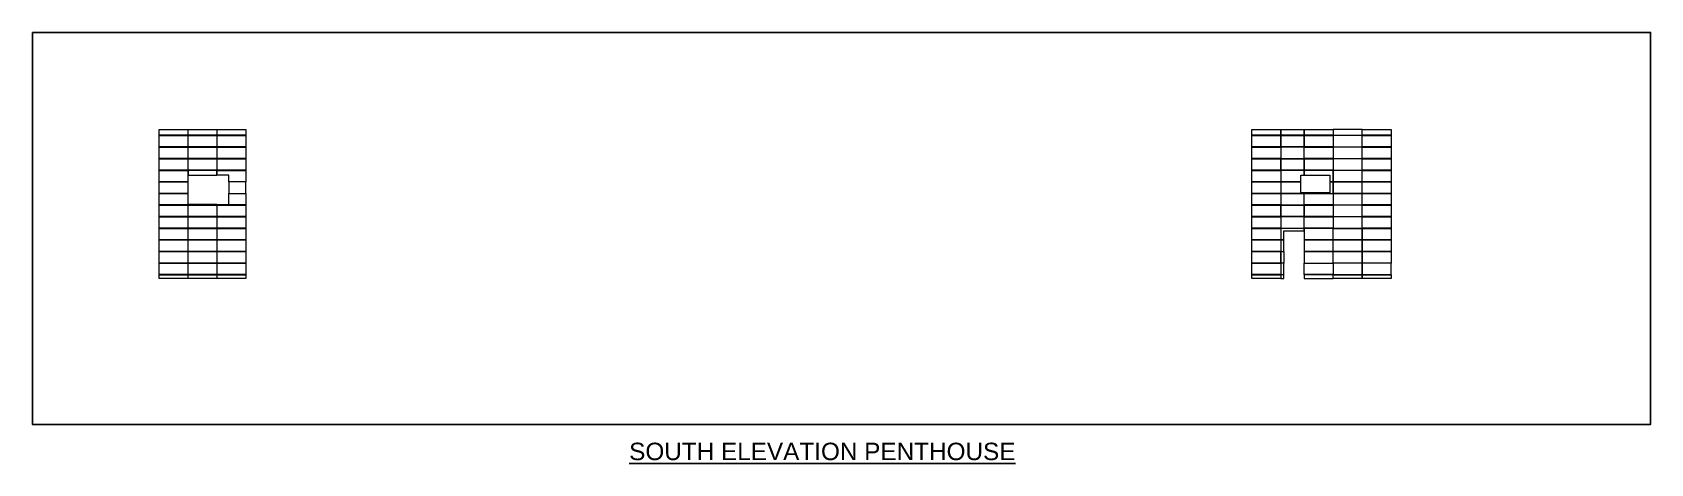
# Model space of a CAD drawing. Header units: inches. Extents: x 0 to 3347, y 4 to 896.
import ezdxf

# ---------------------------------------------------------------- set-up
doc = ezdxf.new("R2010")
doc.units = ezdxf.units.IN
doc.header["$MEASUREMENT"] = 0
doc.layers.add('!Terracotta', color=31, linetype='Continuous', lineweight=20)
doc.styles.add('Arial', font='arial.ttf', dxfattribs={"height": 12})

# ---------------------------------------------------------------- blocks, each defined once
blk = doc.blocks.new('SOUTH_ELEVATION_PENTHOUSE')
at = {"layer": '!Terracotta'}
for points in [[(0, 307.8), (59.8, 307.8), (59.8, 296), (0, 296)], [(60.2, 307.8), (119.8, 307.8), (119.8, 296), (60.2, 296)], [(120.2, 307.8), (179.8, 307.8), (179.8, 296), (120.2, 296)], [(2260.7, 307.8), (2320.5, 307.8), (2320.5, 296), (2260.7, 296)], [(2320.5, 307.8), (2368.6, 307.8), (2368.6, 296), (2320.5, 296)], [(2368.9, 307.8), (2428.6, 307.8), (2428.6, 296), (2368.9, 296)], [(2488.6, 307.8), (2428.9, 307.8), (2428.9, 296), (2488.6, 296)], [(2488.9, 307.8), (2548.7, 307.8), (2548.7, 296), (2488.9, 296)], [(0, 295.6), (59.8, 295.6), (59.8, 272), (0, 272)], [(0, 271.6), (59.8, 271.6), (59.8, 248), (0, 248)], [(60.2, 295.6), (119.8, 295.6), (119.8, 272), (60.2, 272)], [(60.2, 271.6), (119.8, 271.6), (119.8, 248), (60.2, 248)], [(120.2, 295.6), (179.8, 295.6), (179.8, 272), (120.2, 272)], [(120.2, 271.6), (179.8, 271.6), (179.8, 248), (120.2, 248)], [(2260.7, 295.6), (2320.5, 295.6), (2320.5, 272), (2260.7, 272)], [(2260.7, 271.6), (2320.5, 271.6), (2320.5, 248), (2260.7, 248)], [(2320.5, 295.6), (2368.6, 295.6), (2368.6, 272), (2320.5, 272)], [(2320.5, 248), (2368.6, 248), (2368.6, 271.6), (2320.5, 271.6)], [(2368.9, 295.6), (2428.6, 295.6), (2428.6, 272), (2368.9, 272)], [(2368.9, 271.6), (2428.6, 271.6), (2428.6, 248), (2368.9, 248)], [(2488.6, 295.6), (2428.9, 295.6), (2428.9, 272), (2488.6, 272)], [(2488.6, 271.6), (2428.9, 271.6), (2428.9, 248), (2488.6, 248)], [(2488.9, 295.6), (2548.7, 295.6), (2548.7, 272), (2488.9, 272)], [(2488.9, 271.6), (2548.7, 271.6), (2548.7, 248), (2488.9, 248)], [(0, 247.6), (59.8, 247.6), (59.8, 224), (0, 224)], [(60.2, 247.6), (119.8, 247.6), (119.8, 224), (60.2, 224)], [(120.2, 247.6), (179.8, 247.6), (179.8, 224), (120.2, 224)], [(2260.7, 247.6), (2320.5, 247.6), (2320.5, 224), (2260.7, 224)], [(2320.5, 247.6), (2368.6, 247.6), (2368.6, 224), (2320.5, 224)], [(2368.9, 247.6), (2428.6, 247.6), (2428.6, 224), (2368.9, 224)], [(2488.6, 247.6), (2428.9, 247.6), (2428.9, 224), (2488.6, 224)], [(2488.9, 247.6), (2548.7, 247.6), (2548.7, 224), (2488.9, 224)], [(0, 223.6), (59.8, 223.6), (59.8, 200), (0, 200)], [(119.8, 223.6), (60.2, 223.6), (60.2, 213.8), (119.8, 213.8)], [(120.2, 213.8), (120.2, 223.6), (179.8, 223.6), (179.8, 200), (144.6, 200), (144.6, 213.8)], [(2260.7, 223.6), (2320.5, 223.6), (2320.5, 200), (2260.7, 200)], [(2368.6, 223.6), (2320.5, 223.6), (2320.5, 200), (2361.9, 200), (2361.9, 213.7), (2368.6, 213.7)], [(2428.6, 200), (2428.6, 223.6), (2368.9, 223.6), (2368.9, 213.7), (2421.7, 213.7), (2421.7, 200)], [(2488.6, 223.6), (2428.9, 223.6), (2428.9, 200), (2488.6, 200)], [(2488.9, 223.6), (2548.7, 223.6), (2548.7, 200), (2488.9, 200)], [(0, 199.6), (59.8, 199.6), (59.8, 176), (0, 176)], [(0, 175.6), (59.8, 175.6), (59.8, 152), (0, 152)], [(120.2, 152), (120.2, 153), (144.6, 153), (144.6, 175.6), (179.8, 175.6), (179.8, 152)], [(144.6, 176), (179.8, 176), (179.8, 199.6), (144.6, 199.6)], [(2260.7, 199.6), (2320.5, 199.6), (2320.5, 176), (2260.7, 176)], [(2260.7, 175.6), (2320.5, 175.6), (2320.5, 152), (2260.7, 152)], [(2320.5, 199.6), (2320.5, 176), (2368.6, 176), (2368.6, 177), (2361.9, 177), (2361.9, 199.6)], [(2320.5, 152), (2368.6, 152), (2368.6, 175.6), (2320.5, 175.6)], [(2368.9, 176), (2428.6, 176), (2428.6, 199.6), (2421.7, 199.6), (2421.7, 177), (2368.9, 177)], [(2368.9, 175.6), (2428.6, 175.6), (2428.6, 152), (2368.9, 152)], [(2488.6, 199.6), (2428.9, 199.6), (2428.9, 176), (2488.6, 176)], [(2488.6, 175.6), (2428.9, 175.6), (2428.9, 152), (2488.6, 152)], [(2488.9, 199.6), (2548.7, 199.6), (2548.7, 176), (2488.9, 176)], [(2488.9, 175.6), (2548.7, 175.6), (2548.7, 152), (2488.9, 152)], [(0, 151.6), (59.8, 151.6), (59.8, 128), (0, 128)], [(119.8, 153), (60.2, 153), (60.2, 152), (119.8, 152)], [(60.2, 151.6), (119.8, 151.6), (119.8, 128), (60.2, 128)], [(120.2, 151.6), (179.8, 151.6), (179.8, 128), (120.2, 128)], [(2260.7, 151.6), (2320.5, 151.6), (2320.5, 128), (2260.7, 128)], [(2320.5, 151.6), (2368.6, 151.6), (2368.6, 128), (2320.5, 128)], [(2368.9, 151.6), (2428.6, 151.6), (2428.6, 128), (2368.9, 128)], [(2488.6, 151.6), (2428.9, 151.6), (2428.9, 128), (2488.6, 128)], [(2488.9, 151.6), (2548.7, 151.6), (2548.7, 128), (2488.9, 128)], [(0, 127.6), (59.8, 127.6), (59.8, 104), (0, 104)], [(0, 103.6), (59.8, 103.6), (59.8, 80), (0, 80)], [(60.2, 127.6), (119.8, 127.6), (119.8, 104), (60.2, 104)], [(60.2, 103.6), (119.8, 103.6), (119.8, 80), (60.2, 80)], [(120.2, 127.6), (179.8, 127.6), (179.8, 104), (120.2, 104)], [(120.2, 103.6), (179.8, 103.6), (179.8, 80), (120.2, 80)], [(2260.7, 127.6), (2320.5, 127.6), (2320.5, 104), (2260.7, 104)], [(2260.7, 103.6), (2320.5, 103.6), (2320.5, 80), (2260.7, 80)], [(2320.5, 104), (2368.6, 104), (2368.6, 127.6), (2320.5, 127.6)], [(2320.5, 80), (2326.6, 80), (2326.6, 98.3), (2368.6, 98.3), (2368.6, 103.6), (2320.5, 103.6)], [(2368.9, 127.6), (2428.6, 127.6), (2428.6, 104), (2368.9, 104)], [(2428.6, 103.6), (2368.9, 103.6), (2368.9, 80), (2428.6, 80)], [(2488.6, 127.6), (2428.9, 127.6), (2428.9, 104), (2488.6, 104)], [(2428.9, 103.6), (2488.6, 103.6), (2488.6, 80), (2428.9, 80)], [(2488.9, 127.6), (2548.7, 127.6), (2548.7, 104), (2488.9, 104)], [(2488.9, 103.6), (2548.7, 103.6), (2548.7, 80), (2488.9, 80)], [(0, 79.6), (59.8, 79.6), (59.8, 56), (0, 56)], [(60.2, 79.6), (119.8, 79.6), (119.8, 56), (60.2, 56)], [(120.2, 79.6), (179.8, 79.6), (179.8, 56), (120.2, 56)], [(2260.7, 79.6), (2320.5, 79.6), (2320.5, 56), (2260.7, 56)], [(2320.5, 56), (2326.6, 56), (2326.6, 79.6), (2320.5, 79.6)], [(2428.6, 79.6), (2368.9, 79.6), (2368.9, 56), (2428.6, 56)], [(2428.9, 79.6), (2488.6, 79.6), (2488.6, 56), (2428.9, 56)], [(2488.9, 79.6), (2548.7, 79.6), (2548.7, 56), (2488.9, 56)], [(0, 55.6), (59.8, 55.6), (59.8, 32), (0, 32)], [(60.2, 55.6), (119.8, 55.6), (119.8, 32), (60.2, 32)], [(120.2, 55.6), (179.8, 55.6), (179.8, 32), (120.2, 32)], [(2260.7, 32), (2260.7, 55.6), (2320.5, 55.6), (2320.5, 32)], [(2320.5, 55.6), (2326.6, 55.6), (2326.6, 32), (2320.5, 32)], [(2428.6, 55.6), (2368.9, 55.6), (2368.9, 32), (2428.6, 32)], [(2428.9, 55.6), (2488.6, 55.6), (2488.6, 32), (2428.9, 32)], [(2488.9, 55.6), (2548.7, 55.6), (2548.7, 32), (2488.9, 32)], [(0, 31.6), (59.8, 31.6), (59.8, 8), (0, 8)], [(0, 7.6), (59.8, 7.6), (59.8, 0), (0, 0)], [(60.2, 31.6), (119.8, 31.6), (119.8, 8), (60.2, 8)], [(60.2, 7.6), (119.8, 7.6), (119.8, 0), (60.2, 0)], [(120.2, 31.6), (179.8, 31.6), (179.8, 8), (120.2, 8)], [(120.2, 7.6), (179.8, 7.6), (179.8, 0), (120.2, 0)], [(2260.7, 8), (2260.7, 31.6), (2320.5, 31.6), (2320.5, 8)], [(2260.7, 0), (2260.7, 7.6), (2320.5, 7.6), (2320.5, 0)], [(2320.5, 8), (2326.6, 8), (2326.6, 31.6), (2320.5, 31.6)], [(2320.5, 0), (2326.6, 0), (2326.6, 7.6), (2320.5, 7.6)], [(2428.6, 8), (2368.9, 8), (2368.9, 31.6), (2428.6, 31.6)], [(2428.6, 7.6), (2368.9, 7.6), (2368.9, 0), (2428.6, 0)], [(2428.9, 8), (2488.6, 8), (2488.6, 31.6), (2428.9, 31.6)], [(2428.9, 7.6), (2488.6, 7.6), (2488.6, 0), (2428.9, 0)], [(2488.9, 8), (2548.7, 8), (2548.7, 31.6), (2488.9, 31.6)], [(2488.9, 7.6), (2548.7, 7.6), (2548.7, 0), (2488.9, 0)]]:
    blk.add_lwpolyline(points, close=True, dxfattribs=at)

msp = doc.modelspace()

# ---------------------------------------------------------------- linework, layer by layer
at = {"color": 4}
msp.add_lwpolyline([(0, 895.6), (3347.5, 895.6), (3347.5, 85.1), (0, 85.1)], close=True, dxfattribs=at)

# ---------------------------------------------------------------- block references
msp.add_blockref('SOUTH_ELEVATION_PENTHOUSE', (262.1, 386.8))

# ---------------------------------------------------------------- texts
at = {"layer": 'Defpoints', "insert": (1234.5, 47.3), "char_height": 36, "width": 828.02, "attachment_point": 1, "style": 'Arial'}
msp.add_mtext('\\L\\C1;SOUTH ELEVATION PENTHOUSE', dxfattribs=at)

doc.saveas('drawing.dxf')
